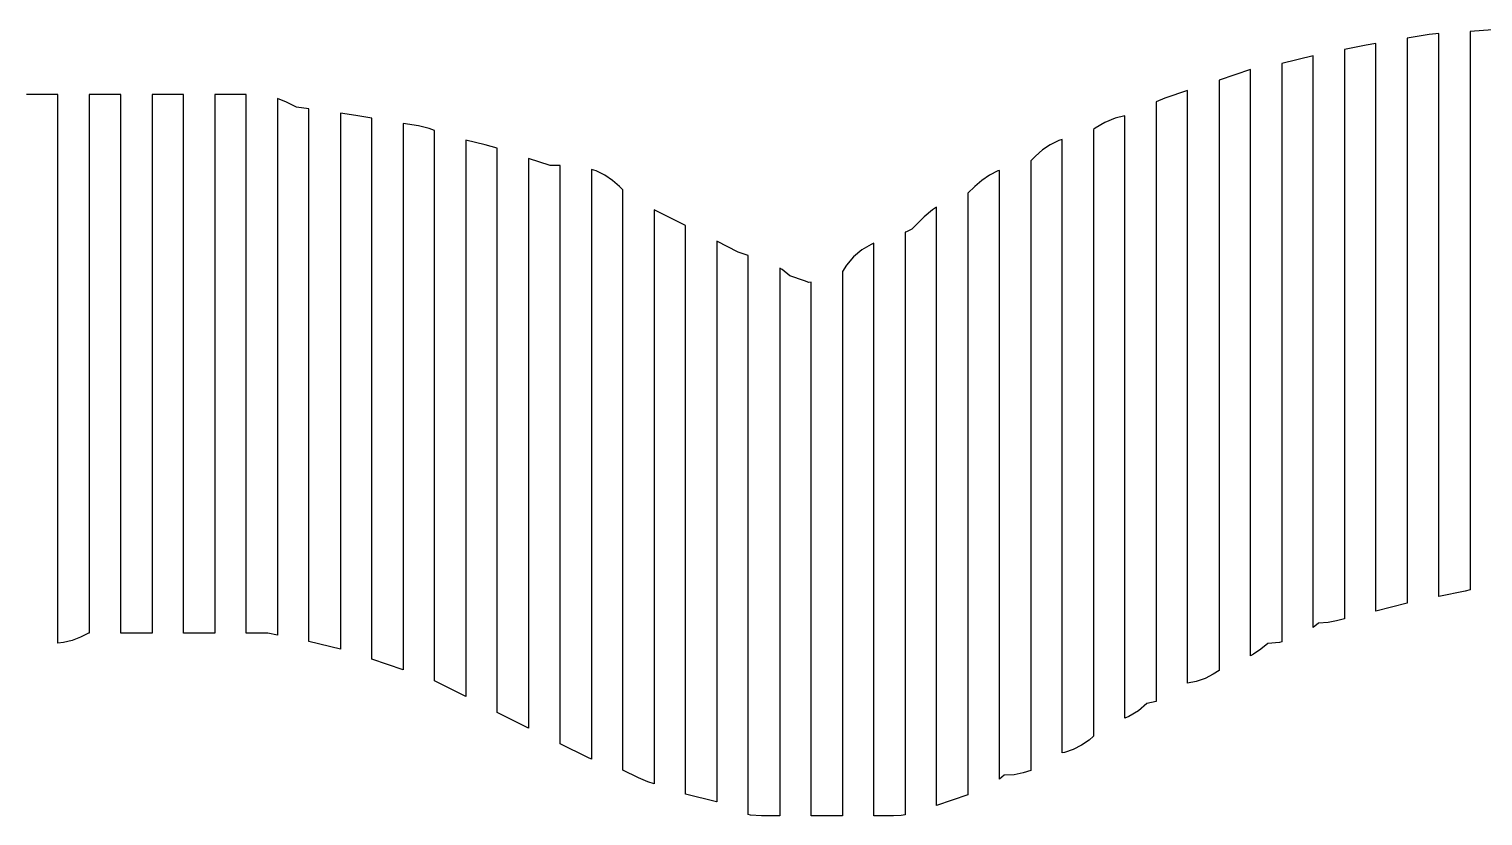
# Model space of a CAD drawing. Header units: millimetres. Extents: x -6 to 1890, y -8 to 898.
# Drawn here: x 733.9 to 919.2, y 797.5 to 897.7 of the extents above; entities that cross this region are included whole.
import ezdxf

# ---------------------------------------------------------------- set-up
doc = ezdxf.new("R2010")
doc.units = ezdxf.units.MM
doc.layers.add('PASSADAS_COMPLETAS', color=1, linetype='CONTINUOUS')
doc.layers.add('PECAS_2D', color=3, linetype='CONTINUOUS')

msp = doc.modelspace()

# ---------------------------------------------------------------- linework, layer by layer
at = {"layer": 'PASSADAS_COMPLETAS'}
msp.add_lwpolyline([(921.578, 897.695), (917.578, 897.41), (917.578, 892.235), (917.578, 890.942), (917.578, 889.648), (917.578, 888.355), (917.578, 887.061), (917.578, 885.768), (917.578, 883.181), (917.578, 880.593), (917.578, 878.006), (917.578, 875.419), (917.578, 874.126), (917.578, 872.832), (917.578, 871.539), (917.578, 870.245), (917.578, 868.952), (917.578, 837.906), (917.578, 836.613), (917.578, 835.319), (917.578, 834.026), (917.578, 832.732), (917.578, 831.439), (917.578, 826.264), (916.951, 826.102), (913.578, 825.427), (913.578, 830.641), (913.578, 831.945), (913.578, 833.248), (913.578, 834.552), (913.578, 835.856), (913.578, 868.445), (913.578, 869.749), (913.578, 871.052), (913.578, 872.356), (913.578, 873.659), (913.578, 876.267), (913.578, 878.874), (913.578, 880.177), (913.578, 882.784), (913.578, 884.088), (913.578, 885.392), (913.578, 886.695), (913.578, 887.999), (913.578, 889.302), (913.578, 890.606), (913.578, 891.91), (913.578, 897.124), (913.226, 897.099), (912.378, 896.998), (909.578, 896.531), (909.578, 891.391), (909.578, 890.106), (909.578, 888.821), (909.578, 887.536), (909.578, 886.251), (909.578, 883.681), (909.578, 882.396), (909.578, 881.111), (909.578, 879.826), (909.578, 877.256), (909.578, 874.686), (909.578, 873.401), (909.578, 872.116), (909.578, 870.831), (909.578, 869.546), (909.578, 868.261), (909.578, 834.851), (909.578, 833.566), (909.578, 832.281), (909.578, 830.996), (909.578, 829.711), (909.578, 824.571), (905.578, 823.571), (905.578, 828.735), (905.578, 830.026), (905.578, 831.317), (905.578, 832.607), (905.578, 833.898), (905.578, 835.189), (905.578, 867.464), (905.578, 868.754), (905.578, 870.045), (905.578, 871.336), (905.578, 872.627), (905.578, 875.209), (905.578, 877.791), (905.578, 879.082), (905.578, 881.664), (905.578, 882.955), (905.578, 884.246), (905.578, 885.537), (905.578, 886.828), (905.578, 888.119), (905.578, 889.41), (905.578, 890.701), (905.578, 895.865), (904.334, 895.653), (901.578, 895.101), (901.578, 889.921), (901.578, 888.625), (901.578, 887.33), (901.578, 886.035), (901.578, 884.74), (901.578, 883.445), (901.578, 882.149), (901.578, 880.854), (901.578, 878.264), (901.578, 875.674), (901.578, 873.083), (901.578, 871.788), (901.578, 870.493), (901.578, 869.198), (901.578, 867.902), (901.578, 866.607), (901.578, 834.227), (901.578, 832.932), (901.578, 831.637), (901.578, 830.342), (901.578, 829.047), (901.578, 827.751), (901.578, 822.571), (900.57, 822.319), (899.475, 822.115), (898.253, 822.047), (897.578, 821.482), (897.578, 826.683), (897.578, 827.983), (897.578, 829.284), (897.578, 830.584), (897.578, 831.884), (897.578, 833.184), (897.578, 865.689), (897.578, 866.99), (897.578, 868.29), (897.578, 869.59), (897.578, 870.89), (897.578, 873.491), (897.578, 876.091), (897.578, 878.692), (897.578, 879.992), (897.578, 881.292), (897.578, 882.592), (897.578, 883.892), (897.578, 885.193), (897.578, 886.493), (897.578, 887.793), (897.578, 889.093), (897.578, 894.294), (893.578, 893.297), (893.578, 888.128), (893.578, 886.836), (893.578, 885.544), (893.578, 884.251), (893.578, 882.959), (893.578, 881.667), (893.578, 880.374), (893.578, 879.082), (893.578, 877.79), (893.578, 875.205), (893.578, 872.621), (893.578, 870.036), (893.578, 868.744), (893.578, 867.451), (893.578, 866.159), (893.578, 864.867), (893.578, 863.575), (893.578, 831.267), (893.578, 829.975), (893.578, 828.683), (893.578, 827.39), (893.578, 826.098), (893.578, 824.806), (893.578, 819.637), (893.284, 819.568), (891.79, 819.462), (890.925, 818.718), (889.961, 818.081), (889.578, 817.893), (889.578, 823.04), (889.578, 824.327), (889.578, 825.614), (889.578, 826.901), (889.578, 828.188), (889.578, 829.475), (889.578, 830.762), (889.578, 864.22), (889.578, 865.507), (889.578, 866.794), (889.578, 868.081), (889.578, 870.655), (889.578, 874.515), (889.578, 877.089), (889.578, 878.376), (889.578, 879.663), (889.578, 880.95), (889.578, 882.237), (889.578, 883.523), (889.578, 886.097), (889.578, 892.531), (885.578, 891.198), (885.578, 886.013), (885.578, 884.717), (885.578, 883.421), (885.578, 882.125), (885.578, 879.533), (885.578, 876.94), (885.578, 875.644), (885.578, 873.052), (885.578, 870.459), (885.578, 867.867), (885.578, 866.571), (885.578, 865.275), (885.578, 863.979), (885.578, 862.682), (885.578, 827.686), (885.578, 826.39), (885.578, 825.094), (885.578, 823.797), (885.578, 822.501), (885.578, 821.205), (885.578, 816.02), (884.85, 815.53), (883.792, 815.002), (882.679, 814.617), (881.578, 814.389), (881.578, 818.293), (881.578, 819.594), (881.578, 820.895), (881.578, 822.197), (881.578, 823.498), (881.578, 824.799), (881.578, 826.101), (881.578, 859.935), (881.578, 861.236), (881.578, 862.537), (881.578, 863.839), (881.578, 865.14), (881.578, 866.441), (881.578, 869.044), (881.578, 871.646), (881.578, 874.249), (881.578, 875.55), (881.578, 876.852), (881.578, 878.153), (881.578, 879.454), (881.578, 880.756), (881.578, 882.057), (881.578, 883.358), (881.578, 884.66), (881.578, 889.865), (878.681, 888.899), (877.578, 888.437), (877.578, 883.259), (877.578, 881.964), (877.578, 880.669), (877.578, 879.375), (877.578, 878.08), (877.578, 876.786), (877.578, 874.196), (877.578, 872.902), (877.578, 870.313), (877.578, 867.723), (877.578, 865.134), (877.578, 863.84), (877.578, 862.545), (877.578, 861.25), (877.578, 859.956), (877.578, 858.661), (877.578, 823.707), (877.578, 822.413), (877.578, 821.118), (877.578, 819.823), (877.578, 818.529), (877.578, 817.234), (877.578, 812.056), (876.36, 811.786), (875.295, 810.874), (874.095, 810.132), (873.578, 809.914), (873.578, 815.116), (873.578, 816.417), (873.578, 817.717), (873.578, 819.018), (873.578, 820.318), (873.578, 821.619), (873.578, 856.732), (873.578, 858.033), (873.578, 859.333), (873.578, 860.634), (873.578, 861.934), (873.578, 863.235), (873.578, 865.836), (873.578, 868.437), (873.578, 871.038), (873.578, 873.639), (873.578, 874.939), (873.578, 876.24), (873.578, 877.54), (873.578, 878.841), (873.578, 880.141), (873.578, 881.442), (873.578, 886.644), (872.335, 886.352), (871.018, 885.816), (869.807, 885.086), (869.578, 884.895), (869.578, 879.744), (869.578, 878.456), (869.578, 877.168), (869.578, 875.88), (869.578, 874.592), (869.578, 873.305), (869.578, 872.017), (869.578, 870.729), (869.578, 868.154), (869.578, 865.578), (869.578, 863.002), (869.578, 861.715), (869.578, 860.427), (869.578, 859.139), (869.578, 857.851), (869.578, 856.564), (869.578, 855.276), (869.578, 819.218), (869.578, 817.93), (869.578, 816.642), (869.578, 815.354), (869.578, 814.067), (869.578, 812.779), (869.578, 807.628), (869.023, 807.14), (868.047, 806.482), (866.988, 805.954), (865.875, 805.569), (865.578, 805.507), (865.578, 810.717), (865.578, 812.019), (865.578, 813.321), (865.578, 814.624), (865.578, 815.926), (865.578, 817.228), (865.578, 853.694), (865.578, 854.996), (865.578, 856.299), (865.578, 857.601), (865.578, 858.903), (865.578, 861.508), (865.578, 864.113), (865.578, 866.717), (865.578, 869.322), (865.578, 870.624), (865.578, 871.927), (865.578, 873.229), (865.578, 874.531), (865.578, 875.834), (865.578, 877.136), (865.578, 883.648), (865.15, 883.503), (864.071, 882.97), (863.079, 882.305), (862.198, 881.53), (861.578, 880.91), (861.578, 875.735), (861.578, 874.442), (861.578, 873.148), (861.578, 871.854), (861.578, 870.56), (861.578, 869.266), (861.578, 867.973), (861.578, 865.385), (861.578, 862.798), (861.578, 860.21), (861.578, 857.622), (861.578, 856.329), (861.578, 855.035), (861.578, 853.741), (861.578, 852.447), (861.578, 851.154), (861.578, 814.928), (861.578, 813.634), (861.578, 812.34), (861.578, 811.047), (861.578, 809.753), (861.578, 808.459), (861.578, 803.284), (860.634, 802.964), (859.463, 802.733), (858.182, 802.658), (857.578, 802.151), (857.578, 807.32), (857.578, 808.612), (857.578, 809.905), (857.578, 811.197), (857.578, 812.489), (857.578, 815.074), (857.578, 849.965), (857.578, 851.257), (857.578, 852.55), (857.578, 853.842), (857.578, 855.134), (857.578, 857.719), (857.578, 860.303), (857.578, 862.888), (857.578, 865.472), (857.578, 866.765), (857.578, 868.057), (857.578, 869.349), (857.578, 870.641), (857.578, 871.934), (857.578, 873.226), (857.578, 879.687), (857.395, 879.625), (856.315, 879.092), (855.324, 878.427), (854.442, 877.653), (853.578, 876.788), (853.578, 871.593), (853.578, 870.295), (853.578, 868.996), (853.578, 867.697), (853.578, 866.398), (853.578, 865.1), (853.578, 862.502), (853.578, 859.905), (853.578, 857.307), (853.578, 854.71), (853.578, 852.112), (853.578, 850.814), (853.578, 849.515), (853.578, 848.216), (853.578, 846.918), (853.578, 811.852), (853.578, 810.553), (853.578, 809.255), (853.578, 807.956), (853.578, 806.657), (853.578, 805.358), (853.578, 800.163), (849.578, 798.83), (849.578, 803.995), (849.578, 805.287), (849.578, 806.578), (849.578, 807.869), (849.578, 809.161), (849.578, 810.452), (849.578, 844.026), (849.578, 845.317), (849.578, 846.608), (849.578, 847.899), (849.578, 849.191), (849.578, 850.482), (849.578, 853.065), (849.578, 855.647), (849.578, 858.23), (849.578, 860.813), (849.578, 862.104), (849.578, 863.395), (849.578, 864.686), (849.578, 865.978), (849.578, 867.269), (849.578, 868.56), (849.578, 875.017), (849.044, 874.687), (847.979, 873.775), (846.438, 872.234), (845.752, 871.891), (845.578, 871.833), (845.578, 866.625), (845.578, 865.323), (845.578, 864.021), (845.578, 862.72), (845.578, 861.418), (845.578, 860.116), (845.578, 857.512), (845.578, 854.908), (845.578, 852.305), (845.578, 849.701), (845.578, 848.399), (845.578, 847.097), (845.578, 845.795), (845.578, 844.493), (845.578, 843.191), (845.578, 841.89), (845.578, 809.343), (845.578, 808.041), (845.578, 806.739), (845.578, 805.437), (845.578, 804.135), (845.578, 802.833), (845.578, 797.626), (845.046, 797.54), (844.073, 797.487), (841.578, 797.487), (841.578, 801.395), (841.578, 802.697), (841.578, 803.999), (841.578, 805.302), (841.578, 806.604), (841.578, 807.907), (841.578, 839.164), (841.578, 840.467), (841.578, 841.769), (841.578, 843.072), (841.578, 844.374), (841.578, 845.676), (841.578, 848.281), (841.578, 850.886), (841.578, 853.491), (841.578, 854.793), (841.578, 857.398), (841.578, 858.7), (841.578, 860.003), (841.578, 861.305), (841.578, 862.608), (841.578, 863.91), (841.578, 870.422), (841.241, 870.281), (840.066, 869.568), (839.007, 868.679), (838.099, 867.647), (837.578, 866.837), (837.578, 861.7), (837.578, 860.416), (837.578, 859.132), (837.578, 857.847), (837.578, 856.563), (837.578, 855.279), (837.578, 852.71), (837.578, 850.142), (837.578, 847.573), (837.578, 845.005), (837.578, 842.436), (837.578, 841.152), (837.578, 839.868), (837.578, 838.584), (837.578, 837.299), (837.578, 836.015), (837.578, 807.761), (837.578, 806.477), (837.578, 805.193), (837.578, 803.909), (837.578, 802.624), (837.578, 801.34), (837.578, 797.487), (833.578, 797.487), (833.578, 801.336), (833.578, 802.618), (833.578, 803.901), (833.578, 805.184), (833.578, 806.467), (833.578, 807.749), (833.578, 838.535), (833.578, 839.818), (833.578, 841.101), (833.578, 842.384), (833.578, 843.666), (833.578, 844.949), (833.578, 847.515), (833.578, 848.797), (833.578, 850.08), (833.578, 851.363), (833.578, 852.646), (833.578, 853.928), (833.578, 855.211), (833.578, 856.494), (833.578, 857.776), (833.578, 859.059), (833.578, 865.473), (833.307, 865.419), (832.732, 865.632), (830.879, 866.25), (829.873, 867.06), (829.578, 867.235), (829.578, 862.068), (829.578, 860.777), (829.578, 859.485), (829.578, 858.194), (829.578, 856.902), (829.578, 855.61), (829.578, 854.319), (829.578, 853.027), (829.578, 851.735), (829.578, 850.444), (829.578, 849.152), (829.578, 846.569), (829.578, 845.277), (829.578, 843.986), (829.578, 842.694), (829.578, 841.403), (829.578, 840.111), (829.578, 838.819), (829.578, 807.82), (829.578, 806.529), (829.578, 805.237), (829.578, 803.945), (829.578, 802.654), (829.578, 801.362), (829.578, 797.487), (827.269, 797.487), (825.871, 797.595), (825.578, 797.665), (825.578, 801.549), (825.578, 802.844), (825.578, 804.139), (825.578, 805.433), (825.578, 806.728), (825.578, 809.318), (825.578, 841.688), (825.578, 842.983), (825.578, 844.277), (825.578, 845.572), (825.578, 846.867), (825.578, 849.457), (825.578, 850.751), (825.578, 852.046), (825.578, 853.341), (825.578, 854.636), (825.578, 855.931), (825.578, 857.225), (825.578, 858.52), (825.578, 859.815), (825.578, 861.11), (825.578, 862.405), (825.578, 863.699), (825.578, 868.879), (824.297, 869.306), (821.578, 870.665), (821.578, 866.77), (821.578, 865.472), (821.578, 864.174), (821.578, 862.875), (821.578, 861.577), (821.578, 860.279), (821.578, 858.981), (821.578, 857.682), (821.578, 856.384), (821.578, 855.086), (821.578, 853.787), (821.578, 852.489), (821.578, 851.191), (821.578, 849.892), (821.578, 848.594), (821.578, 847.296), (821.578, 845.998), (821.578, 844.699), (821.578, 809.645), (821.578, 808.347), (821.578, 807.049), (821.578, 805.75), (821.578, 804.452), (821.578, 803.154), (821.578, 799.259), (821.508, 799.294), (817.578, 800.276), (817.578, 804.154), (817.578, 805.447), (817.578, 806.74), (817.578, 808.032), (817.578, 809.325), (817.578, 810.618), (817.578, 846.812), (817.578, 848.105), (817.578, 849.397), (817.578, 850.69), (817.578, 851.983), (817.578, 854.568), (817.578, 857.153), (817.578, 858.446), (817.578, 859.739), (817.578, 861.031), (817.578, 862.324), (817.578, 863.617), (817.578, 864.909), (817.578, 866.202), (817.578, 867.495), (817.578, 868.787), (817.578, 872.665), (813.578, 874.665), (813.578, 870.749), (813.578, 869.443), (813.578, 868.138), (813.578, 866.832), (813.578, 865.527), (813.578, 864.221), (813.578, 862.916), (813.578, 861.61), (813.578, 860.305), (813.578, 859), (813.578, 856.389), (813.578, 853.778), (813.578, 852.472), (813.578, 851.167), (813.578, 849.861), (813.578, 848.556), (813.578, 813.308), (813.578, 812.003), (813.578, 810.697), (813.578, 809.392), (813.578, 808.086), (813.578, 806.781), (813.578, 805.475), (813.578, 801.559), (812.758, 801.832), (811.566, 802.326), (809.578, 803.32), (809.578, 807.209), (809.578, 808.506), (809.578, 809.802), (809.578, 811.099), (809.578, 812.395), (809.578, 813.692), (809.578, 814.988), (809.578, 851.289), (809.578, 852.586), (809.578, 853.882), (809.578, 855.179), (809.578, 857.772), (809.578, 859.068), (809.578, 860.365), (809.578, 861.661), (809.578, 862.958), (809.578, 864.254), (809.578, 865.551), (809.578, 866.847), (809.578, 868.144), (809.578, 869.44), (809.578, 870.737), (809.578, 872.033), (809.578, 877.219), (809.144, 877.653), (808.263, 878.427), (807.271, 879.092), (806.192, 879.625), (805.578, 879.833), (805.578, 874.653), (805.578, 873.357), (805.578, 872.062), (805.578, 870.767), (805.578, 869.472), (805.578, 868.177), (805.578, 866.882), (805.578, 865.586), (805.578, 864.291), (805.578, 862.996), (805.578, 860.406), (805.578, 857.816), (805.578, 856.52), (805.578, 855.225), (805.578, 852.635), (805.578, 816.371), (805.578, 815.076), (805.578, 813.78), (805.578, 812.485), (805.578, 811.19), (805.578, 809.895), (805.578, 808.6), (805.578, 804.714), (805.103, 804.911), (801.578, 806.674), (801.578, 810.55), (801.578, 811.842), (801.578, 813.134), (801.578, 814.426), (801.578, 815.718), (801.578, 817.01), (801.578, 818.302), (801.578, 853.186), (801.578, 854.478), (801.578, 855.77), (801.578, 857.062), (801.578, 858.354), (801.578, 859.646), (801.578, 862.23), (801.578, 864.814), (801.578, 866.106), (801.578, 867.398), (801.578, 868.69), (801.578, 869.982), (801.578, 871.274), (801.578, 872.566), (801.578, 873.858), (801.578, 875.15), (801.578, 876.442), (801.578, 880.318), (800.308, 880.318), (797.578, 881.228), (797.578, 877.341), (797.578, 876.046), (797.578, 874.75), (797.578, 873.454), (797.578, 872.159), (797.578, 870.863), (797.578, 869.568), (797.578, 868.272), (797.578, 866.976), (797.578, 865.681), (797.578, 863.089), (797.578, 860.498), (797.578, 859.203), (797.578, 857.907), (797.578, 856.611), (797.578, 820.334), (797.578, 819.039), (797.578, 817.743), (797.578, 816.447), (797.578, 815.152), (797.578, 813.856), (797.578, 812.56), (797.578, 808.674), (793.578, 810.674), (793.578, 814.524), (793.578, 815.807), (793.578, 817.091), (793.578, 818.374), (793.578, 819.658), (793.578, 822.224), (793.578, 856.877), (793.578, 858.16), (793.578, 859.444), (793.578, 860.727), (793.578, 862.011), (793.578, 864.578), (793.578, 865.861), (793.578, 867.144), (793.578, 868.428), (793.578, 869.711), (793.578, 870.995), (793.578, 872.278), (793.578, 873.562), (793.578, 874.845), (793.578, 876.128), (793.578, 877.412), (793.578, 878.695), (793.578, 882.546), (792.048, 882.94), (789.578, 883.558), (789.578, 879.691), (789.578, 878.403), (789.578, 877.114), (789.578, 875.825), (789.578, 874.536), (789.578, 873.247), (789.578, 871.958), (789.578, 870.67), (789.578, 869.381), (789.578, 868.092), (789.578, 866.803), (789.578, 862.937), (789.578, 861.648), (789.578, 860.359), (789.578, 859.07), (789.578, 857.782), (789.578, 822.984), (789.578, 821.695), (789.578, 820.406), (789.578, 819.118), (789.578, 817.829), (789.578, 816.54), (789.578, 812.674), (785.578, 814.674), (785.578, 818.569), (785.578, 819.868), (785.578, 821.167), (785.578, 822.465), (785.578, 823.764), (785.578, 825.062), (785.578, 858.826), (785.578, 860.124), (785.578, 861.423), (785.578, 862.721), (785.578, 864.02), (785.578, 865.318), (785.578, 867.916), (785.578, 869.214), (785.578, 870.513), (785.578, 871.811), (785.578, 873.11), (785.578, 874.409), (785.578, 875.707), (785.578, 877.006), (785.578, 878.304), (785.578, 879.603), (785.578, 880.901), (785.578, 884.797), (784.905, 885.021), (783.524, 885.365), (781.578, 885.689), (781.578, 881.823), (781.578, 880.534), (781.578, 879.246), (781.578, 877.957), (781.578, 876.669), (781.578, 875.38), (781.578, 874.091), (781.578, 872.803), (781.578, 871.514), (781.578, 870.225), (781.578, 868.937), (781.578, 867.648), (781.578, 865.071), (781.578, 863.782), (781.578, 862.494), (781.578, 861.205), (781.578, 859.916), (781.578, 827.701), (781.578, 826.412), (781.578, 825.124), (781.578, 823.835), (781.578, 822.546), (781.578, 821.258), (781.578, 819.969), (781.578, 816.103), (777.578, 817.437), (777.578, 821.338), (777.578, 822.638), (777.578, 823.938), (777.578, 825.239), (777.578, 826.539), (777.578, 831.741), (777.578, 861.649), (777.578, 862.949), (777.578, 864.249), (777.578, 865.55), (777.578, 868.151), (777.578, 869.451), (777.578, 870.751), (777.578, 872.052), (777.578, 873.352), (777.578, 874.652), (777.578, 875.953), (777.578, 877.253), (777.578, 878.553), (777.578, 879.854), (777.578, 881.154), (777.578, 882.454), (777.578, 886.356), (775.559, 886.69), (773.578, 886.973), (773.578, 883.109), (773.578, 881.821), (773.578, 880.533), (773.578, 879.245), (773.578, 877.957), (773.578, 876.669), (773.578, 875.381), (773.578, 874.093), (773.578, 872.805), (773.578, 870.229), (773.578, 867.653), (773.578, 866.365), (773.578, 865.077), (773.578, 863.789), (773.578, 862.501), (773.578, 861.213), (773.578, 829.013), (773.578, 827.725), (773.578, 826.437), (773.578, 825.149), (773.578, 823.861), (773.578, 822.573), (773.578, 818.709), (769.578, 819.703), (769.578, 823.617), (769.578, 824.922), (769.578, 826.227), (769.578, 827.531), (769.578, 828.836), (769.578, 830.14), (769.578, 862.756), (769.578, 864.061), (769.578, 865.365), (769.578, 866.67), (769.578, 867.975), (769.578, 869.279), (769.578, 870.584), (769.578, 871.888), (769.578, 873.193), (769.578, 874.498), (769.578, 875.802), (769.578, 878.412), (769.578, 879.716), (769.578, 881.021), (769.578, 882.325), (769.578, 883.63), (769.578, 887.544), (767.973, 887.773), (766.708, 888.405), (765.578, 888.865), (765.578, 883.706), (765.578, 882.416), (765.578, 881.126), (765.578, 879.837), (765.578, 878.547), (765.578, 877.257), (765.578, 875.967), (765.578, 874.677), (765.578, 873.387), (765.578, 872.097), (765.578, 870.808), (765.578, 869.518), (765.578, 866.938), (765.578, 865.648), (765.578, 864.358), (765.578, 863.068), (765.578, 830.822), (765.578, 829.532), (765.578, 828.242), (765.578, 826.953), (765.578, 825.663), (765.578, 824.373), (765.578, 820.503), (764.323, 820.754), (761.578, 820.754), (761.578, 824.638), (761.578, 825.933), (761.578, 827.227), (761.578, 828.522), (761.578, 829.816), (761.578, 831.111), (761.578, 862.18), (761.578, 863.475), (761.578, 864.769), (761.578, 866.064), (761.578, 867.359), (761.578, 869.948), (761.578, 872.537), (761.578, 873.831), (761.578, 875.126), (761.578, 876.421), (761.578, 877.715), (761.578, 879.01), (761.578, 880.304), (761.578, 881.599), (761.578, 882.893), (761.578, 884.188), (761.578, 889.366), (757.578, 889.366), (757.578, 884.188), (757.578, 882.893), (757.578, 881.599), (757.578, 880.304), (757.578, 879.01), (757.578, 877.715), (757.578, 876.421), (757.578, 875.126), (757.578, 873.831), (757.578, 872.537), (757.578, 871.242), (757.578, 868.653), (757.578, 867.359), (757.578, 866.064), (757.578, 864.769), (757.578, 863.475), (757.578, 862.18), (757.578, 831.111), (757.578, 829.816), (757.578, 828.522), (757.578, 827.227), (757.578, 825.933), (757.578, 824.638), (757.578, 820.754), (753.578, 820.754), (753.578, 824.638), (753.578, 825.933), (753.578, 827.227), (753.578, 828.522), (753.578, 829.816), (753.578, 831.111), (753.578, 862.18), (753.578, 864.769), (753.578, 866.064), (753.578, 867.359), (753.578, 869.948), (753.578, 871.242), (753.578, 872.537), (753.578, 875.126), (753.578, 876.421), (753.578, 877.715), (753.578, 879.01), (753.578, 880.304), (753.578, 881.599), (753.578, 882.893), (753.578, 884.188), (753.578, 885.482), (753.578, 889.366), (749.578, 889.366), (749.578, 885.482), (749.578, 884.188), (749.578, 882.893), (749.578, 881.599), (749.578, 880.304), (749.578, 879.01), (749.578, 877.715), (749.578, 876.421), (749.578, 875.126), (749.578, 873.831), (749.578, 872.537), (749.578, 869.948), (749.578, 868.653), (749.578, 867.359), (749.578, 866.064), (749.578, 864.769), (749.578, 863.475), (749.578, 862.18), (749.578, 831.111), (749.578, 829.816), (749.578, 828.522), (749.578, 827.227), (749.578, 825.933), (749.578, 824.638), (749.578, 820.754), (745.578, 820.754), (745.578, 824.638), (745.578, 825.933), (745.578, 827.227), (745.578, 828.522), (745.578, 829.816), (745.578, 831.111), (745.578, 862.18), (745.578, 863.475), (745.578, 864.769), (745.578, 866.064), (745.578, 867.359), (745.578, 869.948), (745.578, 872.537), (745.578, 873.831), (745.578, 875.126), (745.578, 876.421), (745.578, 877.715), (745.578, 879.01), (745.578, 880.304), (745.578, 881.599), (745.578, 882.893), (745.578, 884.188), (745.578, 885.482), (745.578, 889.366), (741.578, 889.366), (741.578, 884.188), (741.578, 881.599), (741.578, 880.304), (741.578, 879.01), (741.578, 877.715), (741.578, 876.421), (741.578, 875.126), (741.578, 873.831), (741.578, 871.242), (741.578, 868.653), (741.578, 867.359), (741.578, 866.064), (741.578, 864.769), (741.578, 863.475), (741.578, 862.18), (741.578, 831.111), (741.578, 829.816), (741.578, 828.522), (741.578, 827.227), (741.578, 825.933), (741.578, 824.638), (741.578, 820.754), (741.461, 820.754), (740.455, 820.234), (739.387, 819.841), (738.282, 819.586), (737.578, 819.468), (737.578, 824.646), (737.578, 825.94), (737.578, 827.235), (737.578, 828.529), (737.578, 829.823), (737.578, 862.184), (737.578, 863.478), (737.578, 864.772), (737.578, 866.067), (737.578, 867.361), (737.578, 868.656), (737.578, 871.244), (737.578, 872.539), (737.578, 873.833), (737.578, 875.128), (737.578, 876.422), (737.578, 877.716), (737.578, 879.011), (737.578, 880.305), (737.578, 881.6), (737.578, 882.894), (737.578, 884.189), (737.578, 889.366), (733.578, 889.366)], dxfattribs=at)
at = {"layer": 'PECAS_2D'}
msp.add_lwpolyline([(921.578, 897.695), (917.578, 897.41), (917.578, 892.235), (917.578, 890.942), (917.578, 889.648), (917.578, 888.355), (917.578, 887.061), (917.578, 885.768), (917.578, 883.181), (917.578, 880.593), (917.578, 878.006), (917.578, 875.419), (917.578, 874.126), (917.578, 872.832), (917.578, 871.539), (917.578, 870.245), (917.578, 868.952), (917.578, 837.906), (917.578, 836.613), (917.578, 835.319), (917.578, 834.026), (917.578, 832.732), (917.578, 831.439), (917.578, 826.264), (916.951, 826.102), (913.578, 825.427), (913.578, 830.641), (913.578, 831.945), (913.578, 833.248), (913.578, 834.552), (913.578, 835.856), (913.578, 868.445), (913.578, 869.749), (913.578, 871.052), (913.578, 872.356), (913.578, 873.659), (913.578, 876.267), (913.578, 878.874), (913.578, 880.177), (913.578, 882.784), (913.578, 884.088), (913.578, 885.392), (913.578, 886.695), (913.578, 887.999), (913.578, 889.302), (913.578, 890.606), (913.578, 891.91), (913.578, 897.124), (913.226, 897.099), (912.378, 896.998), (909.578, 896.531), (909.578, 891.391), (909.578, 890.106), (909.578, 888.821), (909.578, 887.536), (909.578, 886.251), (909.578, 883.681), (909.578, 882.396), (909.578, 881.111), (909.578, 879.826), (909.578, 877.256), (909.578, 874.686), (909.578, 873.401), (909.578, 872.116), (909.578, 870.831), (909.578, 869.546), (909.578, 868.261), (909.578, 834.851), (909.578, 833.566), (909.578, 832.281), (909.578, 830.996), (909.578, 829.711), (909.578, 824.571), (905.578, 823.571), (905.578, 828.735), (905.578, 830.026), (905.578, 831.317), (905.578, 832.607), (905.578, 833.898), (905.578, 835.189), (905.578, 867.464), (905.578, 868.754), (905.578, 870.045), (905.578, 871.336), (905.578, 872.627), (905.578, 875.209), (905.578, 877.791), (905.578, 879.082), (905.578, 881.664), (905.578, 882.955), (905.578, 884.246), (905.578, 885.537), (905.578, 886.828), (905.578, 888.119), (905.578, 889.41), (905.578, 890.701), (905.578, 895.865), (904.334, 895.653), (901.578, 895.101), (901.578, 889.921), (901.578, 888.625), (901.578, 887.33), (901.578, 886.035), (901.578, 884.74), (901.578, 883.445), (901.578, 882.149), (901.578, 880.854), (901.578, 878.264), (901.578, 875.674), (901.578, 873.083), (901.578, 871.788), (901.578, 870.493), (901.578, 869.198), (901.578, 867.902), (901.578, 866.607), (901.578, 834.227), (901.578, 832.932), (901.578, 831.637), (901.578, 830.342), (901.578, 829.047), (901.578, 827.751), (901.578, 822.571), (900.57, 822.319), (899.475, 822.115), (898.253, 822.047), (897.578, 821.482), (897.578, 826.683), (897.578, 827.983), (897.578, 829.284), (897.578, 830.584), (897.578, 831.884), (897.578, 833.184), (897.578, 865.689), (897.578, 866.99), (897.578, 868.29), (897.578, 869.59), (897.578, 870.89), (897.578, 873.491), (897.578, 876.091), (897.578, 878.692), (897.578, 879.992), (897.578, 881.292), (897.578, 882.592), (897.578, 883.892), (897.578, 885.193), (897.578, 886.493), (897.578, 887.793), (897.578, 889.093), (897.578, 894.294), (893.578, 893.297), (893.578, 888.128), (893.578, 886.836), (893.578, 885.544), (893.578, 884.251), (893.578, 882.959), (893.578, 881.667), (893.578, 880.374), (893.578, 879.082), (893.578, 877.79), (893.578, 875.205), (893.578, 872.621), (893.578, 870.036), (893.578, 868.744), (893.578, 867.451), (893.578, 866.159), (893.578, 864.867), (893.578, 863.575), (893.578, 831.267), (893.578, 829.975), (893.578, 828.683), (893.578, 827.39), (893.578, 826.098), (893.578, 824.806), (893.578, 819.637), (893.284, 819.568), (891.79, 819.462), (890.925, 818.718), (889.961, 818.081), (889.578, 817.893), (889.578, 823.04), (889.578, 824.327), (889.578, 825.614), (889.578, 826.901), (889.578, 828.188), (889.578, 829.475), (889.578, 830.762), (889.578, 864.22), (889.578, 865.507), (889.578, 866.794), (889.578, 868.081), (889.578, 870.655), (889.578, 874.515), (889.578, 877.089), (889.578, 878.376), (889.578, 879.663), (889.578, 880.95), (889.578, 882.237), (889.578, 883.523), (889.578, 886.097), (889.578, 892.531), (885.578, 891.198), (885.578, 886.013), (885.578, 884.717), (885.578, 883.421), (885.578, 882.125), (885.578, 879.533), (885.578, 876.94), (885.578, 875.644), (885.578, 873.052), (885.578, 870.459), (885.578, 867.867), (885.578, 866.571), (885.578, 865.275), (885.578, 863.979), (885.578, 862.682), (885.578, 827.686), (885.578, 826.39), (885.578, 825.094), (885.578, 823.797), (885.578, 822.501), (885.578, 821.205), (885.578, 816.02), (884.85, 815.53), (883.792, 815.002), (882.679, 814.617), (881.578, 814.389), (881.578, 818.293), (881.578, 819.594), (881.578, 820.895), (881.578, 822.197), (881.578, 823.498), (881.578, 824.799), (881.578, 826.101), (881.578, 859.935), (881.578, 861.236), (881.578, 862.537), (881.578, 863.839), (881.578, 865.14), (881.578, 866.441), (881.578, 869.044), (881.578, 871.646), (881.578, 874.249), (881.578, 875.55), (881.578, 876.852), (881.578, 878.153), (881.578, 879.454), (881.578, 880.756), (881.578, 882.057), (881.578, 883.358), (881.578, 884.66), (881.578, 889.865), (878.681, 888.899), (877.578, 888.437), (877.578, 883.259), (877.578, 881.964), (877.578, 880.669), (877.578, 879.375), (877.578, 878.08), (877.578, 876.786), (877.578, 874.196), (877.578, 872.902), (877.578, 870.313), (877.578, 867.723), (877.578, 865.134), (877.578, 863.84), (877.578, 862.545), (877.578, 861.25), (877.578, 859.956), (877.578, 858.661), (877.578, 823.707), (877.578, 822.413), (877.578, 821.118), (877.578, 819.823), (877.578, 818.529), (877.578, 817.234), (877.578, 812.056), (876.36, 811.786), (875.295, 810.874), (874.095, 810.132), (873.578, 809.914), (873.578, 815.116), (873.578, 816.417), (873.578, 817.717), (873.578, 819.018), (873.578, 820.318), (873.578, 821.619), (873.578, 856.732), (873.578, 858.033), (873.578, 859.333), (873.578, 860.634), (873.578, 861.934), (873.578, 863.235), (873.578, 865.836), (873.578, 868.437), (873.578, 871.038), (873.578, 873.639), (873.578, 874.939), (873.578, 876.24), (873.578, 877.54), (873.578, 878.841), (873.578, 880.141), (873.578, 881.442), (873.578, 886.644), (872.335, 886.352), (871.018, 885.816), (869.807, 885.086), (869.578, 884.895), (869.578, 879.744), (869.578, 878.456), (869.578, 877.168), (869.578, 875.88), (869.578, 874.592), (869.578, 873.305), (869.578, 872.017), (869.578, 870.729), (869.578, 868.154), (869.578, 865.578), (869.578, 863.002), (869.578, 861.715), (869.578, 860.427), (869.578, 859.139), (869.578, 857.851), (869.578, 856.564), (869.578, 855.276), (869.578, 819.218), (869.578, 817.93), (869.578, 816.642), (869.578, 815.354), (869.578, 814.067), (869.578, 812.779), (869.578, 807.628), (869.023, 807.14), (868.047, 806.482), (866.988, 805.954), (865.875, 805.569), (865.578, 805.507), (865.578, 810.717), (865.578, 812.019), (865.578, 813.321), (865.578, 814.624), (865.578, 815.926), (865.578, 817.228), (865.578, 853.694), (865.578, 854.996), (865.578, 856.299), (865.578, 857.601), (865.578, 858.903), (865.578, 861.508), (865.578, 864.113), (865.578, 866.717), (865.578, 869.322), (865.578, 870.624), (865.578, 871.927), (865.578, 873.229), (865.578, 874.531), (865.578, 875.834), (865.578, 877.136), (865.578, 883.648), (865.15, 883.503), (864.071, 882.97), (863.079, 882.305), (862.198, 881.53), (861.578, 880.91), (861.578, 875.735), (861.578, 874.442), (861.578, 873.148), (861.578, 871.854), (861.578, 870.56), (861.578, 869.266), (861.578, 867.973), (861.578, 865.385), (861.578, 862.798), (861.578, 860.21), (861.578, 857.622), (861.578, 856.329), (861.578, 855.035), (861.578, 853.741), (861.578, 852.447), (861.578, 851.154), (861.578, 814.928), (861.578, 813.634), (861.578, 812.34), (861.578, 811.047), (861.578, 809.753), (861.578, 808.459), (861.578, 803.284), (860.634, 802.964), (859.463, 802.733), (858.182, 802.658), (857.578, 802.151), (857.578, 807.32), (857.578, 808.612), (857.578, 809.905), (857.578, 811.197), (857.578, 812.489), (857.578, 815.074), (857.578, 849.965), (857.578, 851.257), (857.578, 852.55), (857.578, 853.842), (857.578, 855.134), (857.578, 857.719), (857.578, 860.303), (857.578, 862.888), (857.578, 865.472), (857.578, 866.765), (857.578, 868.057), (857.578, 869.349), (857.578, 870.641), (857.578, 871.934), (857.578, 873.226), (857.578, 879.687), (857.395, 879.625), (856.315, 879.092), (855.324, 878.427), (854.442, 877.653), (853.578, 876.788), (853.578, 871.593), (853.578, 870.295), (853.578, 868.996), (853.578, 867.697), (853.578, 866.398), (853.578, 865.1), (853.578, 862.502), (853.578, 859.905), (853.578, 857.307), (853.578, 854.71), (853.578, 852.112), (853.578, 850.814), (853.578, 849.515), (853.578, 848.216), (853.578, 846.918), (853.578, 811.852), (853.578, 810.553), (853.578, 809.255), (853.578, 807.956), (853.578, 806.657), (853.578, 805.358), (853.578, 800.163), (849.578, 798.83), (849.578, 803.995), (849.578, 805.287), (849.578, 806.578), (849.578, 807.869), (849.578, 809.161), (849.578, 810.452), (849.578, 844.026), (849.578, 845.317), (849.578, 846.608), (849.578, 847.899), (849.578, 849.191), (849.578, 850.482), (849.578, 853.065), (849.578, 855.647), (849.578, 858.23), (849.578, 860.813), (849.578, 862.104), (849.578, 863.395), (849.578, 864.686), (849.578, 865.978), (849.578, 867.269), (849.578, 868.56), (849.578, 875.017), (849.044, 874.687), (847.979, 873.775), (846.438, 872.234), (845.752, 871.891), (845.578, 871.833), (845.578, 866.625), (845.578, 865.323), (845.578, 864.021), (845.578, 862.72), (845.578, 861.418), (845.578, 860.116), (845.578, 857.512), (845.578, 854.908), (845.578, 852.305), (845.578, 849.701), (845.578, 848.399), (845.578, 847.097), (845.578, 845.795), (845.578, 844.493), (845.578, 843.191), (845.578, 841.89), (845.578, 809.343), (845.578, 808.041), (845.578, 806.739), (845.578, 805.437), (845.578, 804.135), (845.578, 802.833), (845.578, 797.626), (845.046, 797.54), (844.073, 797.487), (841.578, 797.487), (841.578, 801.395), (841.578, 802.697), (841.578, 803.999), (841.578, 805.302), (841.578, 806.604), (841.578, 807.907), (841.578, 839.164), (841.578, 840.467), (841.578, 841.769), (841.578, 843.072), (841.578, 844.374), (841.578, 845.676), (841.578, 848.281), (841.578, 850.886), (841.578, 853.491), (841.578, 854.793), (841.578, 857.398), (841.578, 858.7), (841.578, 860.003), (841.578, 861.305), (841.578, 862.608), (841.578, 863.91), (841.578, 870.422), (841.241, 870.281), (840.066, 869.568), (839.007, 868.679), (838.099, 867.647), (837.578, 866.837), (837.578, 861.7), (837.578, 860.416), (837.578, 859.132), (837.578, 857.847), (837.578, 856.563), (837.578, 855.279), (837.578, 852.71), (837.578, 850.142), (837.578, 847.573), (837.578, 845.005), (837.578, 842.436), (837.578, 841.152), (837.578, 839.868), (837.578, 838.584), (837.578, 837.299), (837.578, 836.015), (837.578, 807.761), (837.578, 806.477), (837.578, 805.193), (837.578, 803.909), (837.578, 802.624), (837.578, 801.34), (837.578, 797.487), (833.578, 797.487), (833.578, 801.336), (833.578, 802.618), (833.578, 803.901), (833.578, 805.184), (833.578, 806.467), (833.578, 807.749), (833.578, 838.535), (833.578, 839.818), (833.578, 841.101), (833.578, 842.384), (833.578, 843.666), (833.578, 844.949), (833.578, 847.515), (833.578, 848.797), (833.578, 850.08), (833.578, 851.363), (833.578, 852.646), (833.578, 853.928), (833.578, 855.211), (833.578, 856.494), (833.578, 857.776), (833.578, 859.059), (833.578, 865.473), (833.307, 865.419), (832.732, 865.632), (830.879, 866.25), (829.873, 867.06), (829.578, 867.235), (829.578, 862.068), (829.578, 860.777), (829.578, 859.485), (829.578, 858.194), (829.578, 856.902), (829.578, 855.61), (829.578, 854.319), (829.578, 853.027), (829.578, 851.735), (829.578, 850.444), (829.578, 849.152), (829.578, 846.569), (829.578, 845.277), (829.578, 843.986), (829.578, 842.694), (829.578, 841.403), (829.578, 840.111), (829.578, 838.819), (829.578, 807.82), (829.578, 806.529), (829.578, 805.237), (829.578, 803.945), (829.578, 802.654), (829.578, 801.362), (829.578, 797.487), (827.269, 797.487), (825.871, 797.595), (825.578, 797.665), (825.578, 801.549), (825.578, 802.844), (825.578, 804.139), (825.578, 805.433), (825.578, 806.728), (825.578, 809.318), (825.578, 841.688), (825.578, 842.983), (825.578, 844.277), (825.578, 845.572), (825.578, 846.867), (825.578, 849.457), (825.578, 850.751), (825.578, 852.046), (825.578, 853.341), (825.578, 854.636), (825.578, 855.931), (825.578, 857.225), (825.578, 858.52), (825.578, 859.815), (825.578, 861.11), (825.578, 862.405), (825.578, 863.699), (825.578, 868.879), (824.297, 869.306), (821.578, 870.665), (821.578, 866.77), (821.578, 865.472), (821.578, 864.174), (821.578, 862.875), (821.578, 861.577), (821.578, 860.279), (821.578, 858.981), (821.578, 857.682), (821.578, 856.384), (821.578, 855.086), (821.578, 853.787), (821.578, 852.489), (821.578, 851.191), (821.578, 849.892), (821.578, 848.594), (821.578, 847.296), (821.578, 845.998), (821.578, 844.699), (821.578, 809.645), (821.578, 808.347), (821.578, 807.049), (821.578, 805.75), (821.578, 804.452), (821.578, 803.154), (821.578, 799.259), (821.508, 799.294), (817.578, 800.276), (817.578, 804.154), (817.578, 805.447), (817.578, 806.74), (817.578, 808.032), (817.578, 809.325), (817.578, 810.618), (817.578, 846.812), (817.578, 848.105), (817.578, 849.397), (817.578, 850.69), (817.578, 851.983), (817.578, 854.568), (817.578, 857.153), (817.578, 858.446), (817.578, 859.739), (817.578, 861.031), (817.578, 862.324), (817.578, 863.617), (817.578, 864.909), (817.578, 866.202), (817.578, 867.495), (817.578, 868.787), (817.578, 872.665), (813.578, 874.665), (813.578, 870.749), (813.578, 869.443), (813.578, 868.138), (813.578, 866.832), (813.578, 865.527), (813.578, 864.221), (813.578, 862.916), (813.578, 861.61), (813.578, 860.305), (813.578, 859), (813.578, 856.389), (813.578, 853.778), (813.578, 852.472), (813.578, 851.167), (813.578, 849.861), (813.578, 848.556), (813.578, 813.308), (813.578, 812.003), (813.578, 810.697), (813.578, 809.392), (813.578, 808.086), (813.578, 806.781), (813.578, 805.475), (813.578, 801.559), (812.758, 801.832), (811.566, 802.326), (809.578, 803.32), (809.578, 807.209), (809.578, 808.506), (809.578, 809.802), (809.578, 811.099), (809.578, 812.395), (809.578, 813.692), (809.578, 814.988), (809.578, 851.289), (809.578, 852.586), (809.578, 853.882), (809.578, 855.179), (809.578, 857.772), (809.578, 859.068), (809.578, 860.365), (809.578, 861.661), (809.578, 862.958), (809.578, 864.254), (809.578, 865.551), (809.578, 866.847), (809.578, 868.144), (809.578, 869.44), (809.578, 870.737), (809.578, 872.033), (809.578, 877.219), (809.144, 877.653), (808.263, 878.427), (807.271, 879.092), (806.192, 879.625), (805.578, 879.833), (805.578, 874.653), (805.578, 873.357), (805.578, 872.062), (805.578, 870.767), (805.578, 869.472), (805.578, 868.177), (805.578, 866.882), (805.578, 865.586), (805.578, 864.291), (805.578, 862.996), (805.578, 860.406), (805.578, 857.816), (805.578, 856.52), (805.578, 855.225), (805.578, 852.635), (805.578, 816.371), (805.578, 815.076), (805.578, 813.78), (805.578, 812.485), (805.578, 811.19), (805.578, 809.895), (805.578, 808.6), (805.578, 804.714), (805.103, 804.911), (801.578, 806.674), (801.578, 810.55), (801.578, 811.842), (801.578, 813.134), (801.578, 814.426), (801.578, 815.718), (801.578, 817.01), (801.578, 818.302), (801.578, 853.186), (801.578, 854.478), (801.578, 855.77), (801.578, 857.062), (801.578, 858.354), (801.578, 859.646), (801.578, 862.23), (801.578, 864.814), (801.578, 866.106), (801.578, 867.398), (801.578, 868.69), (801.578, 869.982), (801.578, 871.274), (801.578, 872.566), (801.578, 873.858), (801.578, 875.15), (801.578, 876.442), (801.578, 880.318), (800.308, 880.318), (797.578, 881.228), (797.578, 877.341), (797.578, 876.046), (797.578, 874.75), (797.578, 873.454), (797.578, 872.159), (797.578, 870.863), (797.578, 869.568), (797.578, 868.272), (797.578, 866.976), (797.578, 865.681), (797.578, 863.089), (797.578, 860.498), (797.578, 859.203), (797.578, 857.907), (797.578, 856.611), (797.578, 820.334), (797.578, 819.039), (797.578, 817.743), (797.578, 816.447), (797.578, 815.152), (797.578, 813.856), (797.578, 812.56), (797.578, 808.674), (793.578, 810.674), (793.578, 814.524), (793.578, 815.807), (793.578, 817.091), (793.578, 818.374), (793.578, 819.658), (793.578, 822.224), (793.578, 856.877), (793.578, 858.16), (793.578, 859.444), (793.578, 860.727), (793.578, 862.011), (793.578, 864.578), (793.578, 865.861), (793.578, 867.144), (793.578, 868.428), (793.578, 869.711), (793.578, 870.995), (793.578, 872.278), (793.578, 873.562), (793.578, 874.845), (793.578, 876.128), (793.578, 877.412), (793.578, 878.695), (793.578, 882.546), (792.048, 882.94), (789.578, 883.558), (789.578, 879.691), (789.578, 878.403), (789.578, 877.114), (789.578, 875.825), (789.578, 874.536), (789.578, 873.247), (789.578, 871.958), (789.578, 870.67), (789.578, 869.381), (789.578, 868.092), (789.578, 866.803), (789.578, 862.937), (789.578, 861.648), (789.578, 860.359), (789.578, 859.07), (789.578, 857.782), (789.578, 822.984), (789.578, 821.695), (789.578, 820.406), (789.578, 819.118), (789.578, 817.829), (789.578, 816.54), (789.578, 812.674), (785.578, 814.674), (785.578, 818.569), (785.578, 819.868), (785.578, 821.167), (785.578, 822.465), (785.578, 823.764), (785.578, 825.062), (785.578, 858.826), (785.578, 860.124), (785.578, 861.423), (785.578, 862.721), (785.578, 864.02), (785.578, 865.318), (785.578, 867.916), (785.578, 869.214), (785.578, 870.513), (785.578, 871.811), (785.578, 873.11), (785.578, 874.409), (785.578, 875.707), (785.578, 877.006), (785.578, 878.304), (785.578, 879.603), (785.578, 880.901), (785.578, 884.797), (784.905, 885.021), (783.524, 885.365), (781.578, 885.689), (781.578, 881.823), (781.578, 880.534), (781.578, 879.246), (781.578, 877.957), (781.578, 876.669), (781.578, 875.38), (781.578, 874.091), (781.578, 872.803), (781.578, 871.514), (781.578, 870.225), (781.578, 868.937), (781.578, 867.648), (781.578, 865.071), (781.578, 863.782), (781.578, 862.494), (781.578, 861.205), (781.578, 859.916), (781.578, 827.701), (781.578, 826.412), (781.578, 825.124), (781.578, 823.835), (781.578, 822.546), (781.578, 821.258), (781.578, 819.969), (781.578, 816.103), (777.578, 817.437), (777.578, 821.338), (777.578, 822.638), (777.578, 823.938), (777.578, 825.239), (777.578, 826.539), (777.578, 831.741), (777.578, 861.649), (777.578, 862.949), (777.578, 864.249), (777.578, 865.55), (777.578, 868.151), (777.578, 869.451), (777.578, 870.751), (777.578, 872.052), (777.578, 873.352), (777.578, 874.652), (777.578, 875.953), (777.578, 877.253), (777.578, 878.553), (777.578, 879.854), (777.578, 881.154), (777.578, 882.454), (777.578, 886.356), (775.559, 886.69), (773.578, 886.973), (773.578, 883.109), (773.578, 881.821), (773.578, 880.533), (773.578, 879.245), (773.578, 877.957), (773.578, 876.669), (773.578, 875.381), (773.578, 874.093), (773.578, 872.805), (773.578, 870.229), (773.578, 867.653), (773.578, 866.365), (773.578, 865.077), (773.578, 863.789), (773.578, 862.501), (773.578, 861.213), (773.578, 829.013), (773.578, 827.725), (773.578, 826.437), (773.578, 825.149), (773.578, 823.861), (773.578, 822.573), (773.578, 818.709), (769.578, 819.703), (769.578, 823.617), (769.578, 824.922), (769.578, 826.227), (769.578, 827.531), (769.578, 828.836), (769.578, 830.14), (769.578, 862.756), (769.578, 864.061), (769.578, 865.365), (769.578, 866.67), (769.578, 867.975), (769.578, 869.279), (769.578, 870.584), (769.578, 871.888), (769.578, 873.193), (769.578, 874.498), (769.578, 875.802), (769.578, 878.412), (769.578, 879.716), (769.578, 881.021), (769.578, 882.325), (769.578, 883.63), (769.578, 887.544), (767.973, 887.773), (766.708, 888.405), (765.578, 888.865), (765.578, 883.706), (765.578, 882.416), (765.578, 881.126), (765.578, 879.837), (765.578, 878.547), (765.578, 877.257), (765.578, 875.967), (765.578, 874.677), (765.578, 873.387), (765.578, 872.097), (765.578, 870.808), (765.578, 869.518), (765.578, 866.938), (765.578, 865.648), (765.578, 864.358), (765.578, 863.068), (765.578, 830.822), (765.578, 829.532), (765.578, 828.242), (765.578, 826.953), (765.578, 825.663), (765.578, 824.373), (765.578, 820.503), (764.323, 820.754), (761.578, 820.754), (761.578, 824.638), (761.578, 825.933), (761.578, 827.227), (761.578, 828.522), (761.578, 829.816), (761.578, 831.111), (761.578, 862.18), (761.578, 863.475), (761.578, 864.769), (761.578, 866.064), (761.578, 867.359), (761.578, 869.948), (761.578, 872.537), (761.578, 873.831), (761.578, 875.126), (761.578, 876.421), (761.578, 877.715), (761.578, 879.01), (761.578, 880.304), (761.578, 881.599), (761.578, 882.893), (761.578, 884.188), (761.578, 889.366), (757.578, 889.366), (757.578, 884.188), (757.578, 882.893), (757.578, 881.599), (757.578, 880.304), (757.578, 879.01), (757.578, 877.715), (757.578, 876.421), (757.578, 875.126), (757.578, 873.831), (757.578, 872.537), (757.578, 871.242), (757.578, 868.653), (757.578, 867.359), (757.578, 866.064), (757.578, 864.769), (757.578, 863.475), (757.578, 862.18), (757.578, 831.111), (757.578, 829.816), (757.578, 828.522), (757.578, 827.227), (757.578, 825.933), (757.578, 824.638), (757.578, 820.754), (753.578, 820.754), (753.578, 824.638), (753.578, 825.933), (753.578, 827.227), (753.578, 828.522), (753.578, 829.816), (753.578, 831.111), (753.578, 862.18), (753.578, 864.769), (753.578, 866.064), (753.578, 867.359), (753.578, 869.948), (753.578, 871.242), (753.578, 872.537), (753.578, 875.126), (753.578, 876.421), (753.578, 877.715), (753.578, 879.01), (753.578, 880.304), (753.578, 881.599), (753.578, 882.893), (753.578, 884.188), (753.578, 885.482), (753.578, 889.366), (749.578, 889.366), (749.578, 885.482), (749.578, 884.188), (749.578, 882.893), (749.578, 881.599), (749.578, 880.304), (749.578, 879.01), (749.578, 877.715), (749.578, 876.421), (749.578, 875.126), (749.578, 873.831), (749.578, 872.537), (749.578, 869.948), (749.578, 868.653), (749.578, 867.359), (749.578, 866.064), (749.578, 864.769), (749.578, 863.475), (749.578, 862.18), (749.578, 831.111), (749.578, 829.816), (749.578, 828.522), (749.578, 827.227), (749.578, 825.933), (749.578, 824.638), (749.578, 820.754), (745.578, 820.754), (745.578, 824.638), (745.578, 825.933), (745.578, 827.227), (745.578, 828.522), (745.578, 829.816), (745.578, 831.111), (745.578, 862.18), (745.578, 863.475), (745.578, 864.769), (745.578, 866.064), (745.578, 867.359), (745.578, 869.948), (745.578, 872.537), (745.578, 873.831), (745.578, 875.126), (745.578, 876.421), (745.578, 877.715), (745.578, 879.01), (745.578, 880.304), (745.578, 881.599), (745.578, 882.893), (745.578, 884.188), (745.578, 885.482), (745.578, 889.366), (741.578, 889.366), (741.578, 884.188), (741.578, 881.599), (741.578, 880.304), (741.578, 879.01), (741.578, 877.715), (741.578, 876.421), (741.578, 875.126), (741.578, 873.831), (741.578, 871.242), (741.578, 868.653), (741.578, 867.359), (741.578, 866.064), (741.578, 864.769), (741.578, 863.475), (741.578, 862.18), (741.578, 831.111), (741.578, 829.816), (741.578, 828.522), (741.578, 827.227), (741.578, 825.933), (741.578, 824.638), (741.578, 820.754), (741.461, 820.754), (740.455, 820.234), (739.387, 819.841), (738.282, 819.586), (737.578, 819.468), (737.578, 824.646), (737.578, 825.94), (737.578, 827.235), (737.578, 828.529), (737.578, 829.823), (737.578, 862.184), (737.578, 863.478), (737.578, 864.772), (737.578, 866.067), (737.578, 867.361), (737.578, 868.656), (737.578, 871.244), (737.578, 872.539), (737.578, 873.833), (737.578, 875.128), (737.578, 876.422), (737.578, 877.716), (737.578, 879.011), (737.578, 880.305), (737.578, 881.6), (737.578, 882.894), (737.578, 884.189), (737.578, 889.366), (733.578, 889.366)], dxfattribs=at)

doc.saveas('drawing.dxf')
